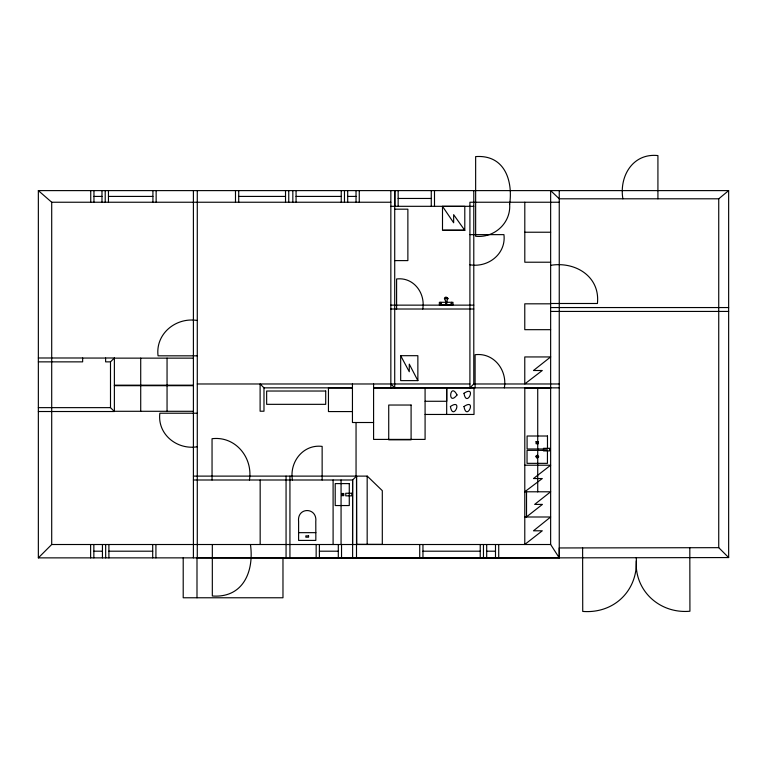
<?xml version="1.0" encoding="UTF-8"?>
<svg xmlns="http://www.w3.org/2000/svg" width="767" height="767" viewBox="0 0 767 767"><rect width="100%" height="100%" fill="white"/><g stroke="black" fill="none" stroke-linecap="round" stroke-linejoin="round"><path stroke-width="1.15" d="M636.236 557.734C638.844 589.65 614.664 613.926 582.728 611.424L582.613 547.916M110.496 361.861L114.379 357.988L105.616 357.988L105.616 361.861L110.496 361.861L110.496 407.641L114.379 411.515L114.379 357.988M38.35 557.868L51.705 544.512L550.648 544.512L559.248 557.868L38.35 557.868L38.35 190.609L728.65 190.609L728.65 557.561L282.975 558.366M356.713 544.378L356.502 476.115L352.619 479.998L352.552 544.58M473.785 190.609L473.785 383.979L469.912 387.853L469.912 202.239L559.248 202.239M550.639 544.512L550.648 190.609L559.248 198.797L718.737 198.797L728.65 190.609M526.392 516.996L542.422 504.398L534.666 504.398L550.648 491.791L524.801 491.791M524.781 544.465L542.279 530.802L533.487 530.802L550.639 516.996L524.781 516.996M524.801 491.743L542.288 478.541L533.496 478.541L550.648 465.214L524.801 465.214M728.65 557.561L718.737 547.667L559.229 547.954L559.248 557.868L559.248 190.609M93.957 196.419L101.982 196.419M108.454 196.419L152.921 196.419M238.719 196.419L285.525 196.419M296.062 196.419L341.238 196.419M347.7 196.419L356.032 196.419M398.15 198.461L431.265 198.461M38.35 190.609L51.705 202.239L390.844 202.239M390.844 206.313L473.785 206.313M442.501 206.352L464.792 206.352L464.792 230.378L442.501 230.378L442.501 206.352L453.652 222.766L453.652 214.674L464.792 230.378M394.784 209.18L407.871 209.18L407.871 260.607L394.784 260.607M443.508 230.129L463.786 230.129M524.801 232.228L550.648 232.228M469.912 234.635L503.938 234.635C506.316 253.877 488.109 267.923 469.912 264.788M550.648 262.218L524.801 262.218L524.801 202.239M550.648 265.324C575.106 261.221 600.34 276.379 597.416 303.492L550.648 303.492M445.617 301.479L446.777 301.479M445.617 302.294L439.366 302.294L439.366 304.921L452.981 304.921L452.981 302.294L446.777 302.294M550.629 303.818L524.772 303.818L524.772 329.676L550.629 329.676M390.844 305.141L473.785 305.141M550.648 307.557L728.65 307.557M390.844 309.015L473.785 309.015M550.648 311.431L728.65 311.431M197.282 320.481C176.094 316.972 155.317 333.626 158.05 355.83L197.282 355.83M400.671 355.687L417.862 355.687L417.862 380.624L400.671 380.624L400.671 355.687L409.271 371.727L409.271 364.124L417.862 380.624M38.35 357.988L82.644 357.988L82.644 361.861L38.35 361.861M82.644 358.055L105.616 358.055M114.369 358.141L193.389 358.141M197.282 383.979L469.912 383.979M473.785 383.979L559.248 383.979M114.379 385.178L193.399 385.178M114.369 385.686L193.389 385.686M263.982 387.853L263.982 411.217L260.109 411.217L260.109 383.979L263.982 387.853L352.446 387.853M373.587 387.853L559.248 387.853M352.446 387.881L328.449 387.881L328.449 411.572L352.446 411.572M373.587 387.949L474.016 387.891L474.016 414.458L425.081 414.458M550.648 387.977L524.801 387.977L524.781 544.512M425.081 401.275L446.749 401.275L446.749 387.891M38.35 407.641L110.496 407.641M114.369 411.294L193.389 411.294M38.35 411.515L114.379 411.515M197.282 413.221L159.852 413.221C157.235 434.4 177.129 450.152 197.282 446.768M373.587 422.512L352.446 422.512L352.446 383.979M193.399 476.115L367.259 476.115L382.302 490.659L382.302 544.378L356.569 544.34M193.399 479.998L352.619 479.998L352.619 557.868M298.603 532.662L315.831 532.662L315.831 540.409L298.603 540.409L298.603 521.57C296.848 506.834 317.413 506.949 315.783 521.57L315.831 532.662M93.852 551.195L102.442 551.195M108.904 551.195L152.7 551.195M319.388 551.195L338.305 551.195M422.953 551.195L480.228 551.195M486.7 551.195L495.492 551.195M390.844 383.979L394.717 387.853L394.717 190.609M636.236 560.869C634.568 591.28 660.147 613.945 689.926 611.232L689.811 547.724M718.737 198.797L718.737 547.667M657.923 198.797L657.923 155.576C632.861 152.863 619.065 176.285 622.881 198.797M537.725 387.853L537.725 491.877M526.526 491.791L526.526 516.996M504.36 387.853C507.428 370.164 493.843 352.389 475.099 354.718L475.099 387.853M498.723 544.512L498.723 557.868M495.492 544.512L495.492 557.868M486.7 544.512L486.7 557.868M483.469 544.512L483.469 557.868M480.228 544.512L480.228 557.868M451.6 302.294L451.6 304.921M446.777 304.921L446.777 301.21L447.957 298.468L446.327 297.165L445.291 297.251L444.429 298.468L445.617 301.21L445.617 304.921M446.682 387.958L446.682 414.448M434.496 190.609L434.496 206.313M431.265 190.609L431.265 206.313M425.081 387.891L425.091 439.405L373.587 439.405L373.587 383.979M422.953 544.512L422.953 557.868M422.742 309.015C425.58 293.109 413.557 276.868 396.597 278.987L396.597 309.015M419.722 544.512L419.722 557.868M398.15 190.609L398.15 206.313M394.909 190.609L394.909 206.313M390.844 190.609L390.844 387.853M367.172 476.115L367.172 544.34M359.263 190.609L359.263 202.239M356.569 476.115L356.502 557.868M356.032 190.609L356.032 202.239M356.051 422.512L356.051 476.115M347.7 190.609L347.7 202.239M344.469 190.609L344.469 202.239M341.536 544.512L341.536 557.868M341.238 190.609L341.238 202.239M341.066 479.998L341.066 544.58M338.305 544.512L338.305 557.868M333.099 479.998L333.099 544.57M322.14 479.998L322.14 446.394C303.147 444.035 289.312 462.041 292.419 479.998M319.388 544.512L319.388 557.868M316.157 544.512L316.157 557.868M296.062 190.609L296.062 202.239M292.831 190.609L292.831 202.239M289.936 476.115L289.936 557.868M288.747 190.609L288.747 202.239M286.062 476.115L286.062 557.868M285.525 190.609L285.525 202.239M260.166 480.037L260.166 544.512M250.454 544.512C254.222 571.147 243.331 598.25 212.325 595.997L212.325 544.512M249.438 479.998C253.1 457.64 235.421 435.848 212.047 438.714L212.047 479.998M238.719 190.609L238.719 202.239M235.488 190.609L235.488 202.239M197.282 190.609L197.282 557.868M196.994 597.771L196.994 557.868L282.975 557.954L282.975 597.771L183.208 597.771L183.208 557.868M193.399 190.609L193.399 557.868M167.053 358.141L167.053 411.294M156.142 190.609L156.142 202.239M155.922 544.512L155.922 557.868M152.921 190.609L152.921 202.239M152.7 544.512L152.7 557.868M140.716 358.141L140.716 411.294M108.904 544.512L108.904 557.868M108.454 190.609L108.454 202.239M105.673 544.512L105.673 557.868M105.213 190.609L105.213 202.239M102.442 544.512L102.442 557.868M101.982 190.609L101.982 202.239M93.957 190.609L93.957 202.239M93.852 544.512L93.852 557.868M90.736 190.609L90.736 202.239M90.621 544.512L90.621 557.868M51.705 202.239L51.705 544.512M509.662 204.233C511.043 223.139 494.169 238.24 475.645 236.255L475.645 156.593C504.303 154.522 513.085 180.092 509.662 204.233M463.997 393.298C466.585 408.648 477.132 384.44 463.997 393.298M463.997 406.51C466.585 421.85 477.132 397.651 463.997 406.51M457.027 394.976C447.324 407.191 449.922 381.151 457.027 394.976M450.402 406.51C452.99 421.85 463.536 397.651 450.402 406.51M536.536 442.099L536.536 443.316L537.753 443.316L537.753 442.099L536.536 442.099M536.536 455.991L536.536 457.209L537.753 457.209L537.753 455.991L536.536 455.991M341.641 493.507L341.641 495.645L343.779 495.645L343.779 493.507L341.641 493.507M342.101 493.967L342.101 495.185L343.319 495.185L343.319 493.967L342.101 493.967M536.085 441.639L536.085 443.777L538.213 443.777L538.213 441.639L536.085 441.639M538.655 456.864L536.881 458.11L535.644 456.336L537.418 455.09L538.655 456.864M444.467 298.526C451.178 299.935 446.413 296.225 444.467 298.526M550.629 356.943L533.477 370.509L542.269 370.509L524.772 383.931L524.772 356.943L550.629 356.943M451.063 303.799L451.6 303.588L451.063 303.799M440.967 303.54L441.476 303.847L440.967 303.54M325.707 391.026L266.648 391.026L266.648 404.334L325.707 404.334L325.707 391.026M411.093 405.034L388.725 405.034L388.725 439.827L411.093 439.827L411.093 405.034M547.475 436.011L527.092 436.011L527.092 448.992L547.475 448.992L547.475 436.011M549.536 448.312L543.506 448.312L543.506 450.9L549.536 450.9L549.536 448.312M547.437 450.363L527.044 450.363L527.044 463.345L547.437 463.345L547.437 450.363M349.273 483.603L335.208 483.603L335.208 505.549L349.273 505.549L349.273 483.603M351.785 493.258L345.754 493.258L345.754 495.846L351.785 495.846L351.785 493.258M308.583 535.884L305.841 535.884L305.841 537.188L308.583 537.188L308.583 535.884M440.833 304.921L440.833 302.294L440.785 304.921"/></g></svg>
